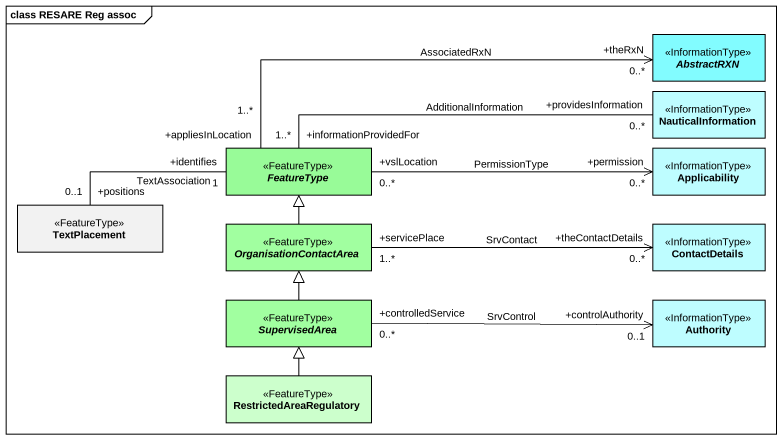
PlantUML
@startuml
mainframe class RESARE Reg assoc
hide circle
hide empty members
abstract class AbstractRXN <<InformationType>> #82FCFF
class NauticalInformation <<InformationType>> #BEFDFF
abstract class FeatureType <<FeatureType>> #98FB98
class Applicability <<InformationType>> #BEFDFF
class TextPlacement <<FeatureType>>
abstract class OrganisationContactArea <<FeatureType>> #A1FFA0
class ContactDetails <<InformationType>> #BEFDFF
abstract class SupervisedArea <<FeatureType>> #A1FFA0
class Authority <<InformationType>> #BEFDFF
class RestrictedAreaRegulatory <<FeatureType>> #CCFFCC
FeatureType "+appliesInLocation\n1..*" -right-> "+theRxN\n0..*" AbstractRXN : AssociatedRxN
FeatureType "+informationProvidedFor\n1..*" -right- "+providesInformation\n0..*" NauticalInformation : AdditionalInformation
FeatureType "+vslLocation\n0..*" -right-> "+permission\n0..*" Applicability : PermissionType
FeatureType "+identifies\n1" -left- "+positions\n0..1" TextPlacement : TextAssociation
OrganisationContactArea -up-|> FeatureType
OrganisationContactArea "+servicePlace\n1..*" -right-> "+theContactDetails\n0..*" ContactDetails : SrvContact
SupervisedArea -up-|> OrganisationContactArea
SupervisedArea "+controlledService\n0..*" -right-> "+controlAuthority\n0..1" Authority : SrvControl
RestrictedAreaRegulatory -up-|> SupervisedArea
@enduml
